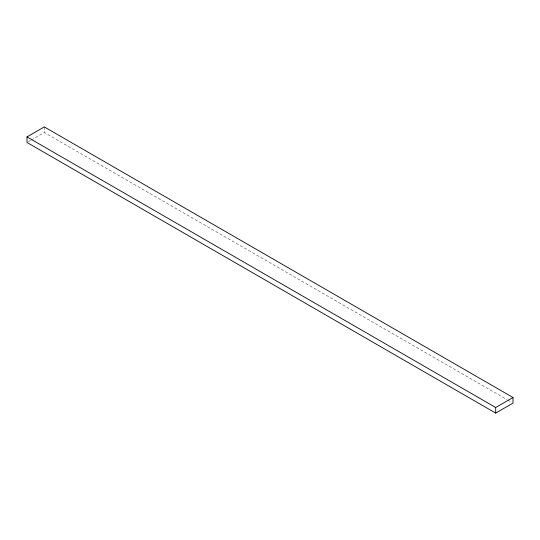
<?xml version="1.0" encoding="UTF-8"?>
<svg xmlns="http://www.w3.org/2000/svg" width="540" height="540" viewBox="0 0 540 540"><rect width="100%" height="100%" fill="white"/><g stroke="black" fill="none" stroke-linecap="round" stroke-linejoin="round"><path stroke-width="0.41" stroke-dasharray="2.7 2.03" d="M28.445 141.656L30.605 140.407M31.327 139.988L44.307 132.496L507.161 399.721M507.89 400.147L511.542 402.253M44.307 126.914L44.307 132.496"/><path stroke-width="0.81" d="M27 136.904L44.307 126.914L513 397.514L513 403.096L495.693 413.087L27 142.486L27 136.904L495.693 407.504L513 397.514M495.693 407.504L495.693 413.087"/></g></svg>
